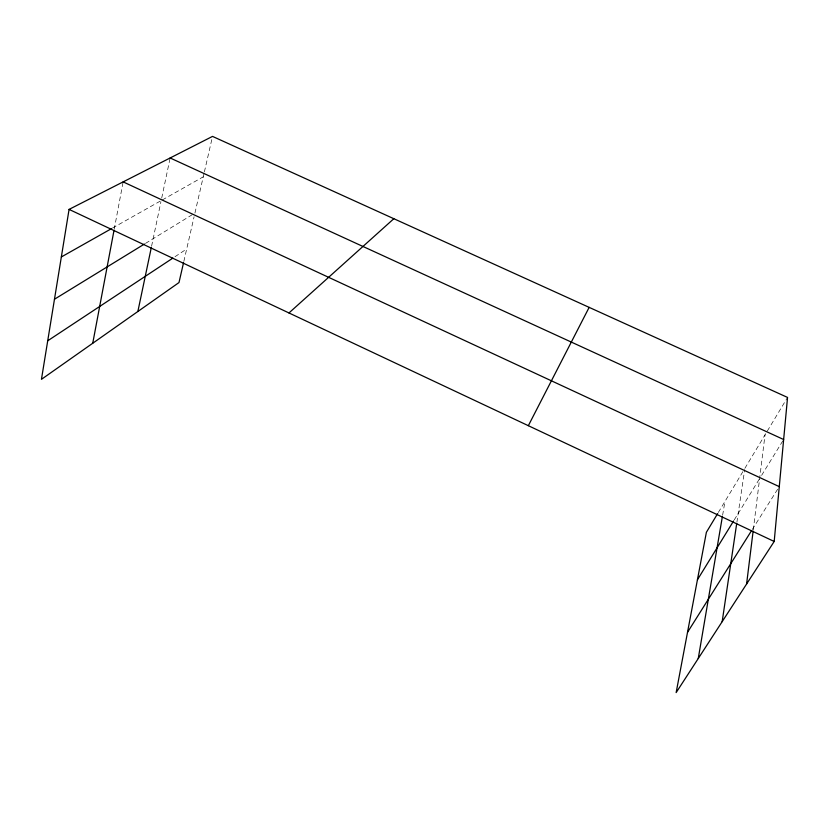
<?xml version="1.0" encoding="UTF-8"?>
<svg xmlns="http://www.w3.org/2000/svg" width="829" height="829" viewBox="0 0 829 829"><rect width="100%" height="100%" fill="white"/><g stroke="black" fill="none" stroke-linecap="round" stroke-linejoin="round"><path stroke-width="0.62" stroke-dasharray="4.14 3.11" d="M753.271 529.949L765.022 434.873M736.898 522.239L744.691 469.587M722.619 515.223L724.96 501.431M114.195 229.353L123.138 181.883M151.583 246.213L160.919 201.81M161.707 198.079L170.132 157.976M183.841 261.415L194.09 216.763M194.939 213.053L204.1 173.147M204.38 171.924L212.525 136.402M718.328 512.457L742.888 471.649M744.877 468.333L786.887 398.531M734.235 519.897L759.613 478.613M761.613 475.359L782.98 440.603M752.245 529.565L778.607 487.711M175.012 256.7L186.701 248.969M145.5 243.384L192.742 214.4M112.454 228.099L160.07 201.209M162.287 199.965L203.25 176.826"/><path stroke-width="1.24" d="M717.665 513.565L706.381 532.301L676.143 692.598L774.193 541.472L787.55 397.433L212.525 136.402L69.076 209.395L41.45 379.34L178.991 282.554L183.561 262.658M746.597 584.01L753.115 531.202M722.173 621.646L736.712 523.493M698.256 658.516L722.401 516.477M92.744 343.237L113.967 230.607M137.863 311.497L151.324 247.467M528.342 425.691L589.15 307.372M697.427 579.782L733.582 520.975M687.521 632.309L751.571 530.622M288.969 312.958L393.837 218.711M47.719 340.792L172.878 258.099M54.476 299.228L144.401 244.058M61.336 256.969L111.335 228.731M170.132 157.976L783.643 439.515M123.138 181.883L779.281 486.644M69.076 209.395L774.193 541.472"/></g></svg>
